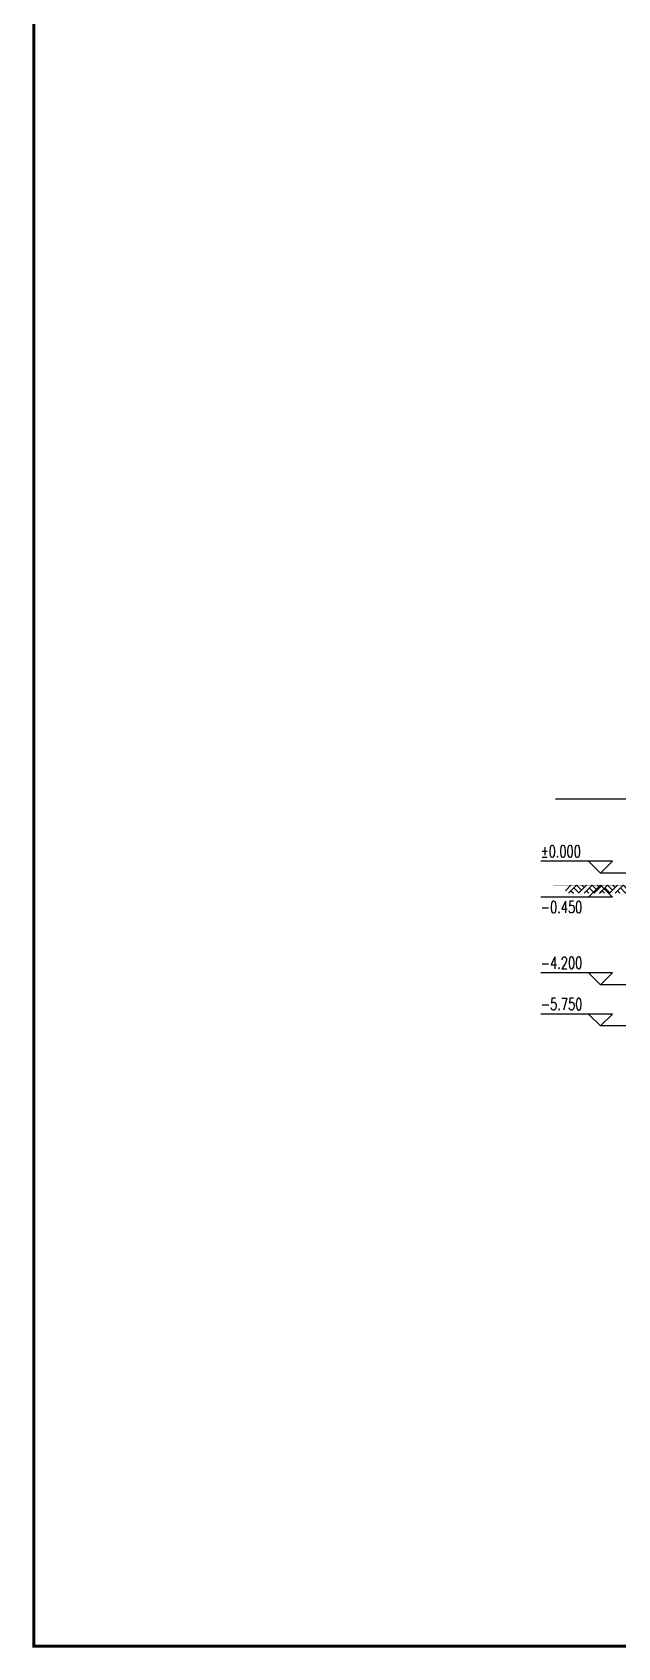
# Model space of a CAD drawing. Extents: x 1596194 to 1987057, y -212608 to 63160.
# Drawn here: x 1625008 to 1647048, y -212608 to -151798 of the extents above; entities that cross this region are included whole.
import ezdxf

# ---------------------------------------------------------------- set-up
doc = ezdxf.new("R2010")
doc.units = 0
doc.header["$LTSCALE"] = 100
doc.header["$MEASUREMENT"] = 0
doc.layers.get('0').update_dxf_attribs({"linetype": 'CONTINUOUS'})
for name, color, linetype in [('2-栏杆', 253, 'CONTINUOUS'), ('HA', 150, 'CONTINUOUS'), ('PUB_DIM', 3, 'CONTINUOUS'), ('PUB_TEXT', 30, 'CONTINUOUS')]:
    doc.layers.add(name, color=color, linetype=linetype)
doc.styles.add('_TCH_DIM', font='SIMPLEX', dxfattribs={"bigfont": 'GBCBIG'})

# ---------------------------------------------------------------- blocks, each defined once
blk = doc.blocks.new('$LinePat$00000009')
for p, q in [((0, -210), (210, 0)), ((120, -300), (420, 0)), ((420, 0), (608, -188)), ((495, -300), (795, 0)), ((615, 0), (705, -90)), ((210, -210), (300, -300)), ((315, -105), (502, -293)), ((705, -300), (795, -210))]:
    blk.add_line(p, q)

msp = doc.modelspace()

# ---------------------------------------------------------------- linework, layer by layer
at = {"color": 50, "linetype": 'Continuous', "const_width": 120}
msp.add_lwpolyline([(1843468.163, -212548.112), (1625068.163, -212548.112), (1625068.163, -91048.112), (1843468.163, -91048.112)], close=True, dxfattribs=at)
at = {"layer": '2-栏杆', "const_width": 20}
msp.add_lwpolyline([(1644621.109, -183903.58), (1649042.019, -183903.58)], dxfattribs=at)
at = {"layer": 'HA'}
msp.add_lwpolyline([(1644711.859, -180650.662), (1725660.85, -180650.662), (1725775.5, -180335.662), (1725886.586, -180965.662), (1725998.35, -180650.662), (1806947.34, -180650.662)], dxfattribs=at)
at = {"layer": 'PUB_DIM'}
for p, q in [((1646849.935, -183003.58), (1644149.935, -183003.58)), ((1646399.935, -183453.58), (1645949.935, -183003.58)), ((1646399.935, -183453.58), (1646849.935, -183003.58)), ((1647474.277, -183453.58), (1646399.935, -183453.58)), ((1646399.935, -183903.58), (1645949.935, -184353.58)), ((1646399.935, -183903.58), (1646849.935, -184353.58)), ((1646849.935, -184353.58), (1644149.935, -184353.58)), ((1646849.935, -187203.58), (1644149.935, -187203.58)), ((1646399.935, -187653.58), (1645949.935, -187203.58)), ((1646399.935, -187653.58), (1646849.935, -187203.58)), ((1647474.277, -187653.58), (1646399.935, -187653.58)), ((1646853.233, -188753.58), (1644153.233, -188753.58)), ((1646403.233, -189203.58), (1645953.233, -188753.58)), ((1646403.233, -189203.58), (1646853.233, -188753.58)), ((1647474.277, -189203.58), (1646403.233, -189203.58))]:
    msp.add_line(p, q, dxfattribs=at)

# ---------------------------------------------------------------- block references
at = {"layer": '2-栏杆'}
for p in [(1645077.881, -183903.58), (1645662.881, -183903.58), (1646247.881, -183903.58), (1646832.881, -183903.58)]:
    msp.add_blockref('$LinePat$00000009', p, dxfattribs=at)

# ---------------------------------------------------------------- texts
at = {"layer": 'PUB_TEXT', "style": '_TCH_DIM', "width": 0.705882}
for s, p in [('%%P0.000', (1644149.935, -182853.58)), ('-0.450', (1644149.935, -184949.83)), ('-4.200', (1644149.935, -187053.58)), ('-5.750', (1644153.233, -188603.58))]:
    msp.add_text(s, height=446.25, dxfattribs=at).set_placement(p)

doc.saveas('drawing.dxf')
